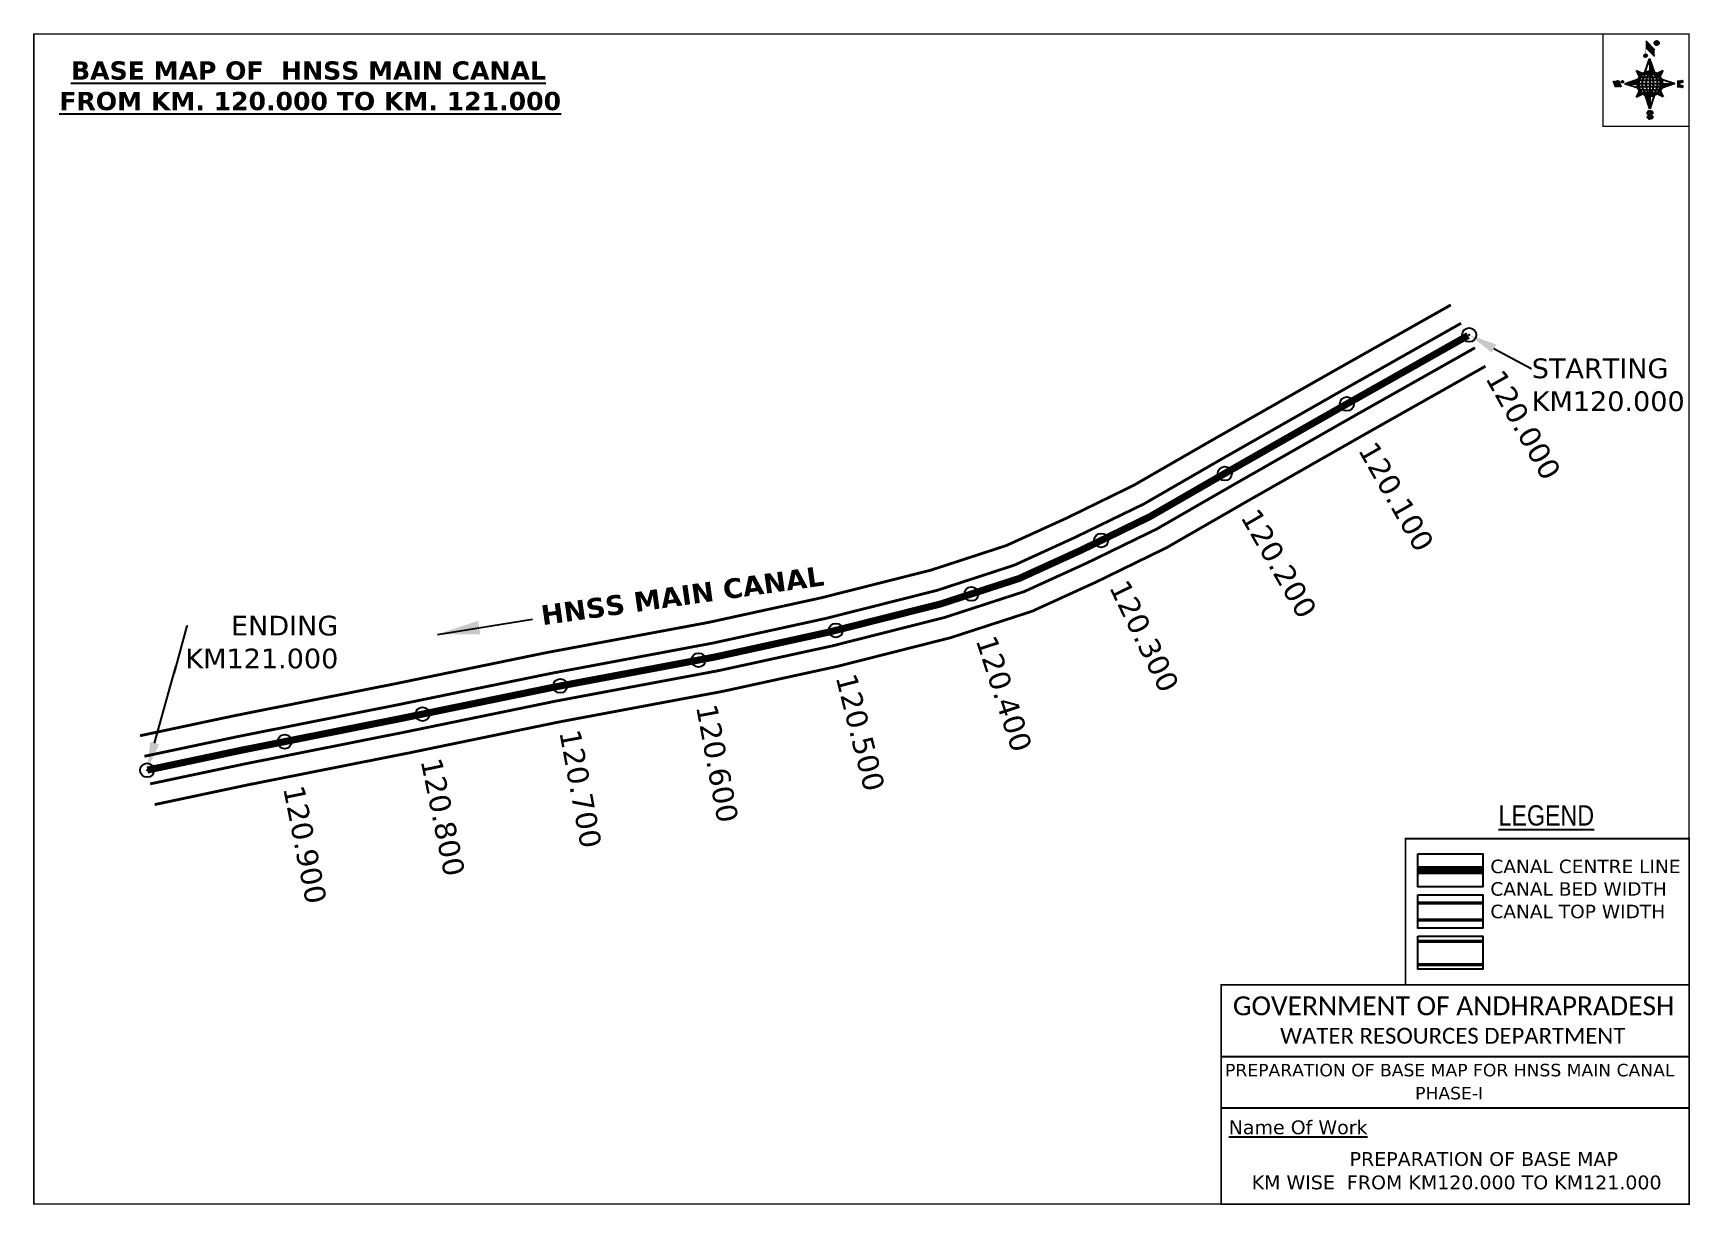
# Model space of a CAD drawing. Header units: inches. Extents: x 765954 to 767130, y 1702455 to 1703287.
import ezdxf
from ezdxf import colors
from ezdxf.entities.mleader import LeaderData, LeaderLine
from ezdxf.enums import TextEntityAlignment as Align
from ezdxf.math import Vec2, Vec3

# ---------------------------------------------------------------- set-up
doc = ezdxf.new("R2010")
doc.units = ezdxf.units.IN
doc.header["$MEASUREMENT"] = 0
doc.header["$PDMODE"] = 32
doc.header["$PDSIZE"] = 10
doc.linetypes.add('HIDDEN2', pattern=[0.1875, 0.125, -0.0625])
for name, color, linetype in [('AQUADUCT', 1, 'Continuous'), ('bord', 1, 'Continuous'), ('CANAL1', 1, 'Continuous'), ('CSMark', 72, 'Continuous'), ('DCBMS', 232, 'Continuous'), ('PAGE', 7, 'Continuous'), ('TEXT', 7, 'Continuous')]:
    doc.layers.add(name, color=color, linetype=linetype)
doc.styles.add('ARIALN', font='ARIALN_1.TTF')
doc.styles.get("Standard").update_dxf_attribs({"font": 'verdana_0.ttf'})
doc.dimstyles.get("Standard").update_dxf_attribs({"dimtxt": 0.18, "dimasz": 0.18, "dimexe": 0.18, "dimexo": 0.0625, "dimgap": 0.09, "dimtad": 0, "dimtih": 1, "dimtoh": 1, "dimdec": 4, "dimzin": 0, "dimdsep": 46, "dimtxsty": 'Standard', "dimcen": 0.09, "dimadec": 0, "dimazin": 0, "dimtfac": 1, "dimtdec": 4, "dimtofl": 0, "dimtmove": 0, "dimatfit": 3, "dimfxl": 0, "dimtolj": 1, "dimtzin": 0, "dimarcsym": 0})
pattern_1 = [(267.297113149, (-8720374.938, 50637915.138), (10.5367255337, -0.497431438), [])]
pattern_2 = [(357.297113149, (-8720374.938, 50637915.138), (0.497431438, 10.5367255337), [])]

# ---------------------------------------------------------------- blocks, each defined once
blk = doc.blocks.new('*X16')
at = {"color": 0, "linetype": 'Continuous'}
for p, q in [((6321.6, 240.5), (6322.3, 241.2)), ((6321.6, 240.3), (6322.3, 241)), ((6321.6, 240.1), (6322.3, 240.8)), ((6321.6, 239.9), (6322.4, 240.7)), ((6321.6, 239.8), (6322.4, 240.6)), ((6321.6, 239.6), (6322.5, 240.5)), ((6321.6, 239.4), (6322.5, 240.3)), ((6321.6, 239.2), (6322.6, 240.2)), ((6321.7, 239.1), (6322.6, 240.1)), ((6321.8, 240.8), (6322.4, 241.4)), ((6321.8, 239), (6322.7, 240)), ((6321.8, 239), (6322.8, 239.9)), ((6321.9, 238.9), (6322.9, 239.8)), ((6322, 238.8), (6323, 239.7)), ((6322.1, 241.3), (6322.4, 241.6)), ((6322.1, 238.7), (6323.1, 239.6)), ((6322.2, 238.6), (6323.1, 239.6)), ((6322.3, 238.5), (6323.2, 239.5)), ((6322.4, 238.5), (6323.3, 239.4)), ((6322.5, 238.4), (6323.4, 239.3)), ((6322.7, 238.4), (6323.6, 239.3)), ((6322.8, 238.3), (6323.7, 239.2)), ((6322.9, 238.3), (6323.8, 239.1)), ((6323.1, 238.2), (6323.9, 239.1)), ((6323.2, 238.2), (6324, 239)), ((6323.3, 238.2), (6324.2, 239)), ((6323.5, 238.1), (6324.3, 238.9)), ((6323.7, 238.1), (6324.4, 238.9)), ((6323.8, 238.1), (6324.6, 238.8)), ((6324.1, 238.2), (6324.7, 238.8)), ((6324.3, 238.3), (6324.9, 238.8)), ((6324.6, 238.3), (6325.1, 238.8)), ((6324.8, 238.4), (6325.2, 238.8)), ((6325.1, 238.5), (6325.4, 238.8)), ((6325.4, 238.6), (6325.6, 238.8))]:
    blk.add_line(p, q, dxfattribs=at)
blk = doc.blocks.new('*X15')
at = {"color": 0, "linetype": 'Continuous'}
for p, q in [((6324.4, 240.3), (6324.5, 240.4)), ((6324.6, 240.3), (6324.8, 240.5)), ((6324.7, 240.2), (6325, 240.5)), ((6324.8, 240.2), (6325.2, 240.6)), ((6325, 240.1), (6325.5, 240.6)), ((6325.1, 240.1), (6325.6, 240.6)), ((6325.2, 240), (6325.8, 240.6)), ((6325.3, 240), (6326, 240.6)), ((6325.4, 239.9), (6326.1, 240.6)), ((6325.5, 239.8), (6326.2, 240.5)), ((6325.6, 239.8), (6326.3, 240.5)), ((6325.7, 239.7), (6326.5, 240.4)), ((6325.9, 239.6), (6326.6, 240.3)), ((6326, 239.5), (6326.7, 240.3)), ((6326, 239.4), (6326.8, 240.2)), ((6326.1, 239.3), (6327, 240.2)), ((6326.2, 239.3), (6327.1, 240.1)), ((6326.3, 239.2), (6327.1, 240)), ((6326.4, 239.1), (6327.2, 239.9)), ((6326.5, 239), (6327.3, 239.8)), ((6326.5, 238.9), (6327.4, 239.7)), ((6326.6, 238.8), (6327.5, 239.6)), ((6326.7, 238.7), (6327.5, 239.5)), ((6326.8, 238.6), (6327.6, 239.4)), ((6326.8, 238.5), (6327.7, 239.3)), ((6326.8, 236.5), (6327.4, 237)), ((6326.9, 238.3), (6327.8, 239.2)), ((6326.9, 238.2), (6327.9, 239.1)), ((6326.9, 236.8), (6327.6, 237.4)), ((6327, 238.1), (6327.8, 239)), ((6327, 237.9), (6327.8, 238.8)), ((6327, 237.8), (6327.8, 238.6)), ((6327, 237.6), (6327.8, 238.4)), ((6327, 237.4), (6327.8, 238.2)), ((6327, 237.3), (6327.8, 238)), ((6327, 237.1), (6327.8, 237.9))]:
    blk.add_line(p, q, dxfattribs=at)
blk = doc.blocks.new('H')
at = {"layer": 'bord', "extrusion": (0.000427885, 0.004792, 0.999988)}
h = blk.add_hatch(dxfattribs=at)
h.set_pattern_fill('LINE', color=8, scale=84.387686, angle=-2.7029, style=0)
h.set_pattern_definition(pattern_2)
h.paths.add_polyline_path([(-492, 786, -0.090992), (-448, 775), (-486, 912)])
h = blk.add_hatch(dxfattribs=at)
h.set_pattern_fill('LINE', color=8, scale=84.387686, angle=-92.7029, style=0)
h.set_pattern_definition(pattern_1)
h.paths.add_polyline_path([(-625, 665, -0.090992), (-615, 710), (-751, 671)])
h = blk.add_hatch(dxfattribs=at)
h.set_pattern_fill('LINE', color=8, scale=84.387686, angle=-2.7029, style=0)
h.set_pattern_definition(pattern_2)
h.paths.add_polyline_path([(-504, 533, -0.090992), (-549, 543), (-510, 406)])
h = blk.add_hatch(dxfattribs=at)
h.set_pattern_fill('LINE', color=8, scale=84.387686, angle=-92.7029, style=0)
h.set_pattern_definition(pattern_1)
h.paths.add_polyline_path([(-246, 647), (-372, 653, -0.090992), (-382, 609)])
for p, q in [((-519, 1020, -1217), (-435, 927, -1216)), ((-516, 1087, -1217), (-432, 994, -1217)), ((-538, 774, -1216), (-487, 906, -1216)), ((-487, 906, -1216), (-493, 780, -1216)), ((-487, 906, -1216), (-448, 769, -1216)), ((-865, 701, -1215), (-847, 638, -1215)), ((-847, 700, -1215), (-829, 637, -1215)), ((-829, 699, -1215), (-811, 636, -1215)), ((-829, 699, -1215), (-811, 698, -1215)), ((-811, 698, -1215), (-794, 635, -1215)), ((-752, 665, -1215), (-615, 704, -1215)), ((-627, 794, -1216), (-567, 760, -1216)), ((-627, 794, -1216), (-584, 747, -1215)), ((-599, 731, -1215), (-627, 794, -1216)), ((-421, 753, -1216), (-359, 781, -1216)), ((-359, 781, -1216), (-405, 739, -1216)), ((-359, 781, -1216), (-392, 721, -1215)), ((-379, 693, -1215), (-246, 641, -1215)), ((-213, 669, -1215), (-217, 601, -1215)), ((-752, 665, -1215), (-625, 659, -1215)), ((-619, 614, -1215), (-752, 665, -1215)), ((-639, 526, -1214), (-606, 585, -1215)), ((-639, 526, -1214), (-593, 568, -1215)), ((-577, 553, -1215), (-639, 526, -1214)), ((-511, 400, -1214), (-549, 537, -1214)), ((-460, 533, -1215), (-511, 400, -1214)), ((-505, 527, -1214), (-511, 400, -1214)), ((-371, 513, -1214), (-431, 546, -1215)), ((-371, 513, -1214), (-414, 560, -1215)), ((-399, 576, -1215), (-371, 513, -1214)), ((-246, 641, -1215), (-383, 603, -1215)), ((-373, 647, -1215), (-246, 641, -1215)), ((-197, 600, -1215), (-194, 668, -1215))]:
    blk.add_line(p, q, dxfattribs=at)
at = {"layer": 'bord', "color": 8, "linetype": 'ByBlock', "extrusion": (0.000427885, 0.004792, 0.999988)}
for p, q in [((-375, 679, -1215), (-620, 691, -1215)), ((-386, 711, -1215), (-605, 722, -1215)), ((-411, 744, -1216), (-578, 752, -1216)), ((-493, 780, -1216), (-505, 527, -1214)), ((-373, 647, -1215), (-625, 659, -1215)), ((-378, 616, -1215), (-623, 628, -1215)), ((-392, 585, -1215), (-611, 595, -1215)), ((-420, 555, -1215), (-587, 562, -1215))]:
    blk.add_line(p, q, dxfattribs=at)
at = {"layer": 'bord', "extrusion": (0.000427885, 0.004792, 0.999988), "elevation": -1212}
for points, const_width in [([(-522, 960), (-516, 1093)], 1.61), ([(-434, 933), (-428, 1066)], 1.61), ([(-870, 707), (-846, 706)], 0.642), ([(-829, 643), (-821, 678)], 0.642), ([(-793, 641), (-782, 694)], 0.642), ([(-223, 676), (-174, 673)], 0.706), ([(-829, 643), (-855, 644)], 0.642), ([(-811, 642), (-784, 641)], 0.642), ([(-177, 605), (-226, 607)], 0.706), ([(-195, 645), (-185, 644)], 0.706)]:
    blk.add_lwpolyline(points, dxfattribs=dict(at, const_width=const_width))
for points, const_width in [([(-414, 1073, 1), (-398, 1058, 1)], 22.3), ([(-530, 950, 1), (-520, 939, 1)], 14.8), ([(-776, 697, 1), (-769, 690, 1)], 8.9), ([(-180, 618, 1), (-173, 611, 1)], 9.79), ([(-178, 667, 1), (-171, 660, 1)], 9.79), ([(-490, 362, 1), (-498, 369, 1)], 11.1), ([(-525, 322, 1), (-533, 329, 1)], 11.1)]:
    blk.add_lwpolyline(points, format="xyb", close=True, dxfattribs=dict(at, const_width=const_width))
for points in [[(-537, 317), (-531, 310), (-520, 307), (-505, 307), (-494, 310), (-486, 318), (-487, 326), (-491, 333), (-494, 336), (-503, 341), (-522, 347), (-530, 352), (-534, 355), (-537, 363), (-537, 373), (-530, 381), (-520, 384), (-504, 384), (-493, 380), (-487, 373)], [(-522, 348), (-526, 354), (-528, 361), (-528, 371), (-526, 375), (-521, 381), (-515, 384)], [(-505, 307), (-499, 312), (-497, 319), (-497, 327), (-501, 335), (-509, 343)]]:
    blk.add_lwpolyline(points, dxfattribs=at)
at = {"layer": 'bord', "extrusion": (0.000427885, 0.004792, 0.999988)}
for centre, radius in [((-406, 1065, -1212), 22.3), ((-525, 944, -1212), 14.8), ((-773, 694, -1212), 8.9), ((-498, 659, -1212), 127), ((-177, 615, -1212), 9.79), ((-174, 663, -1212), 9.79), ((-494, 365, -1212), 11.1), ((-529, 325, -1212), 11.1)]:
    blk.add_circle(centre, radius, dxfattribs=at)
at = {"layer": 'bord', "color": 8, "linetype": 'ByBlock', "extrusion": (0.000427885, 0.004792, 0.999988)}
for centre, radius, start, end in [((-482, 658, -1212), 128, 94.9254, 259.6691), ((-437, 656, -1212), 141, 113.2864, 241.308), ((-316, 651, -1212), 222, 142.5892, 212.0053), ((-560, 662, -1212), 141, 293.2864, 61.308), ((-681, 668, -1212), 222, 322.5892, 32.0053), ((-515, 660, -1212), 128, 274.9254, 79.6691)]:
    blk.add_arc(centre, radius, start, end, dxfattribs=at)
at = {"layer": 'bord', "extrusion": (0.000427885, 0.004792, 0.999988)}
for points in [[(-516, 1093, -1212), (-431, 1000, -1212), (-519, 1026, -1212), (-434, 933, -1212)], [(-864, 707, -1212), (-846, 706, -1212), (-846, 644, -1212), (-829, 643, -1212)], [(-829, 705, -1212), (-811, 704, -1212), (-811, 642, -1212), (-793, 641, -1212)], [(-193, 674, -1212), (-197, 606, -1212), (-213, 675, -1212), (-216, 607, -1212)]]:
    blk.add_solid(points, dxfattribs=at)
at = {"layer": 'bord', "extrusion": (0.000427885, 0.004792, 0.999988), "xscale": 7.977342409717546, "yscale": 7.977342408231451, "zscale": 7.977342408476333, "rotation": 138.0840426661453}
for name, p in [('*X15', (38301, -31929, -1212)), ('*X16', (38314, -31951, -1212))]:
    blk.add_blockref(name, p, dxfattribs=at)

msp = doc.modelspace()

# ---------------------------------------------------------------- linework, layer by layer
at = {"color": 3}
for p in [(766973.5, 1703072.5), (766886.6, 1703023.5), (766799.9, 1702974.1), (766712.1, 1702926.6), (766620, 1702888.6), (766523.7, 1702862.7), (766426.2, 1702841.6), (766328.1, 1702823.3), (766230.3, 1702803.2), (766132.4, 1702783.7), (766034.7, 1702763.4)]:
    msp.add_point(p, dxfattribs=at)
at = {"layer": 'CANAL1', "color": 200, "const_width": 2}
for points in [[(766960.4, 1703093.8), (766875.9, 1703046.1), (766789.9, 1702997.2), (766735.2, 1702965.7), (766687.3, 1702942.3), (766644.9, 1702923), (766591.3, 1702905.5), (766513.2, 1702885.8), (766433.5, 1702868.4), (766318.2, 1702846.9), (766211.3, 1702824.9), (766096.1, 1702802), (766029.7, 1702787.9)], [(766985, 1703050.3), (766900.5, 1703002.6), (766814.8, 1702953.8), (766758.7, 1702921.5), (766708.7, 1702897.1), (766663.1, 1702876.3), (766605.2, 1702857.5), (766524.6, 1702837.1), (766443.4, 1702819.4), (766327.9, 1702797.8), (766221.2, 1702775.8), (766106.2, 1702753), (766040.1, 1702739)]]:
    msp.add_lwpolyline(points, dxfattribs=at)
at = {"layer": 'CANAL1', "color": 5, "const_width": 2}
for points in [[(766967.7, 1703080.8), (766883.3, 1703033.1), (766797.4, 1702984.2), (766742.3, 1702952.4), (766693.7, 1702928.8), (766650.4, 1702909), (766595.5, 1702891.1), (766516.6, 1702871.2), (766436.5, 1702853.7), (766321.1, 1702832.1), (766214.3, 1702810.2), (766099.1, 1702787.3), (766032.8, 1702773.3)], [(766036.9, 1702753.7), (766103.2, 1702767.7), (766218.3, 1702790.6), (766325, 1702812.5), (766440.4, 1702834.1), (766521.2, 1702851.7), (766601, 1702871.9), (766657.6, 1702890.3), (766702.3, 1702910.7), (766751.6, 1702934.7), (766807.3, 1702966.8), (766893.1, 1703015.7), (766977.6, 1703063.4)]]:
    msp.add_lwpolyline(points, dxfattribs=at)
at = {"layer": 'CANAL1', "color": 1, "linetype": 'HIDDEN2', "ltscale": 100, "const_width": 5}
msp.add_lwpolyline([(766972.7, 1703072.1), (766888.2, 1703024.4), (766802.3, 1702975.5), (766747, 1702943.6), (766698, 1702919.7), (766654, 1702899.6), (766598.2, 1702881.5), (766518.9, 1702861.5), (766438.4, 1702843.9), (766323.1, 1702822.3), (766216.3, 1702800.4), (766101.2, 1702777.5), (766034.9, 1702763.5)], dxfattribs=at)
at = {"layer": 'CANAL1', "color": 1, "linetype": 'HIDDEN2', "ltscale": 100, "const_width": 6, "elevation": -0.4}
msp.add_lwpolyline([(766983.1, 1702692.4), (766937.1, 1702692.4)], dxfattribs=at)
at = {"layer": 'CANAL1', "color": 5, "const_width": 2.4, "elevation": -0.4}
for points in [[(766983.1, 1702669.1), (766937.1, 1702669.1)], [(766983.1, 1702657.1), (766937.1, 1702657.1)]]:
    msp.add_lwpolyline(points, dxfattribs=at)
at = {"layer": 'CANAL1', "color": 200, "const_width": 2.4, "elevation": -0.4}
for points in [[(766983.1, 1702641.9), (766937.1, 1702641.9)], [(766983.1, 1702625.4), (766937.1, 1702625.4)]]:
    msp.add_lwpolyline(points, dxfattribs=at)
at = {"layer": 'PAGE', "const_width": 1}
msp.add_lwpolyline([(765954.3, 1702455.3), (767129.6, 1702455.3), (767129.6, 1703286.3), (765954.3, 1703286.3), (765954.3, 1702455.3)], dxfattribs=at)
at = {"layer": 'PAGE'}
for points, const_width in [([(767129.6, 1703286.3), (767068.5, 1703286.3), (767068.5, 1703220.6), (767129.6, 1703220.6)], 1), ([(767129.6, 1702611), (766928.3, 1702611), (766928.3, 1702714.8), (767129.6, 1702714.8)], 1.2), ([(766797.4, 1702611), (767129.6, 1702611), (767129.6, 1702455.3), (766797.4, 1702455.3)], 1.2)]:
    msp.add_lwpolyline(points, close=True, dxfattribs=dict(at, const_width=const_width))
at = {"layer": 'PAGE', "elevation": -0.4}
for points in [[(766937.1, 1702704.1), (766983.1, 1702704.1), (766983.1, 1702680.6), (766937.1, 1702680.6)], [(766937.1, 1702674.8), (766983.1, 1702674.8), (766983.1, 1702651.3), (766937.1, 1702651.3)], [(766937.1, 1702645.6), (766983.1, 1702645.6), (766983.1, 1702622.1), (766937.1, 1702622.1)]]:
    msp.add_lwpolyline(points, close=True, dxfattribs=at)
at = {"layer": 'PAGE'}
for points in [[(766797.4, 1702560), (767129.6, 1702560)], [(766797.4, 1702523.6), (767129.6, 1702523.6)]]:
    msp.add_lwpolyline(points, dxfattribs=at)

# ---------------------------------------------------------------- block references
at = {"layer": 'AQUADUCT', "color": 1, "xscale": 0.0703495379661093, "yscale": 0.07034953800030053, "zscale": 0.07034953795990817, "rotation": 3.078330607406165}
msp.add_blockref('H', (767139.2, 1703206.9, 85.4), dxfattribs=at)

# ---------------------------------------------------------------- texts
at = {"layer": 'CANAL1', "insert": (766312.6, 1702880.1), "char_height": 14, "width": 205.129, "attachment_point": 1, "rotation": 8.0511}
msp.add_mtext('\\pi0.96322;{\\fVerdana|b1|i0|c0|p34;HNSS MAIN CANAL}', dxfattribs=at)
at = {"layer": 'CSMark', "color": 1}
for s, rotation, p in [('120.000', 299.4565, (766991.1, 1703045.7)), ('120.100', 299.6524, (766900.7, 1702994.7)), ('120.200', 299.9477, (766817.2, 1702947.1)), ('120.300', 295.9778, (766724.2, 1702896.9)), ('120.400', 288.0278, (766630.1, 1702858.2)), ('120.500', 284.1652, (766530.8, 1702831.5)), ('120.600', 280.591, (766431.8, 1702810.1)), ('120.700', 280.591, (766334.7, 1702792)), ('120.800', 281.6302, (766236.2, 1702771.8)), ('120.900', 281.2234, (766138.6, 1702752.3))]:
    msp.add_text(s, height=15, rotation=rotation, dxfattribs=at).set_placement(p, align=Align.MIDDLE_LEFT)
at = {"layer": 'PAGE', "extrusion": (0.000201441, 0.004807, 0.999988), "style": 'ARIALN'}
msp.add_text('%%ULEGEND', height=14.4, rotation=359.9999, dxfattribs=at).set_placement((767028.2, 1702710.9, 8339.2), align=Align.MIDDLE)
at = {"layer": 'PAGE', "extrusion": (0.000201441, 0.004807, 0.999988)}
for s, height, p in [('PREPARATION OF BASE MAP FOR HNSS MAIN CANAL', 8.878, (766800.1, 1702525.6, 8338.3)), ('%%UName Of Work', 9.822, (766802.7, 1702484.5, 8337))]:
    msp.add_text(s, height=height, rotation=359.9999, dxfattribs=at).set_placement(p)
for s, height, p in [('PHASE-I', 8.88, (766959.2, 1702513.7, 8338.3)), ('PREPARATION OF BASE MAP', 9.822, (766983.8, 1702466.9, 8337)), ('KM WISE  FROM KM120.000 TO KM121.000', 9.822, (766964.5, 1702450.3, 8337))]:
    msp.add_text(s, height=height, rotation=359.9999, dxfattribs=at).set_placement(p, align=Align.MIDDLE_CENTER)
at = {"layer": 'PAGE', "extrusion": (0.000201441, 0.004807, 0.999988), "attachment_point": 1, "text_direction": (1, -1e-06, -0.000201)}
for s, insert, char_height, width in [('CANAL CENTRE LINE CANAL BED WIDTH {\\H2.3741x; }CANAL TOP WIDTH{\\H1.9188x; }', (766988.5, 1702699.9, -0.4), 9.6, 168.926), ('\\pi3.5885;{\\fCalibri|b0|i0|c0|p34;\\H1.3333x;GOVERNMENT OF ANDHRAPRADESH\\P\\pi37.073;\\H0.83998x;WATER RESOURCES DEPARTMENT}', (766802.1, 1702602.8, -1.3), 10.059, 321.276)]:
    msp.add_mtext(s, dxfattribs=dict(at, insert=insert, char_height=char_height, width=width))
at = {"layer": 'TEXT', "color": 1, "insert": (765958.9, 1703266.8), "char_height": 13, "width": 379.826, "attachment_point": 1}
msp.add_mtext('\\pi21.755;{\\fVerdana|b1|i0|c0|p34;\\LBASE MAP OF  HNSS MAIN CANAL \\P\\pi13.452;FROM KM. 120.000 TO KM. 121.000}', dxfattribs=at)

# ---------------------------------------------------------------- leaders
at = {"layer": 'CANAL1'}
msp.add_leader([(766240.9, 1702859.9), (766308.3, 1702870.7)], dimstyle='Standard', override={"dimasz": 30, "dimgap": 0.09, "dimtad": 0}, dxfattribs=at)
at = {"layer": 'DCBMS', "color": 5}
ml = msp.add_multileader_mtext('Standard', dxfattribs=at)
ml.set_content('STARTING\\PKM120.000', color=5)
ml.set_leader_properties()
ml.build(insert=Vec2(0, 0))
ml.multileader.update_dxf_attribs({"dogleg_length": 0.36, "arrow_head_size": 20})
ctx = ml.context
ctx.base_point, ctx.char_height, ctx.arrow_head_size, ctx.landing_gap_size, ctx.plane_origin = Vec3(767017.8, 1703048.6), 14, 20, 0.09, Vec3(767188.5, 1703164.6)
notes = []
notes.append((ctx, [(1, (1, 1, 0), (767017.4, 1703048.6), (1, 0), 0.36, [(0, [(766973.5, 1703072.5)], 0, [])])]))
ctx.mtext.insert, ctx.mtext.flow_direction = Vec3(767017.9, 1703055.8), 5
for ctx, leaders in notes:
    for number, flags, end, landing, length, lines in leaders:
        leader = LeaderData()
        leader.index, (leader.has_last_leader_line, leader.has_dogleg_vector, leader.attachment_direction) = number, flags
        leader.last_leader_point, leader.dogleg_vector, leader.dogleg_length = Vec3(end), Vec3(landing), length
        for number, points, colour, breaks in lines:
            line = LeaderLine()
            line.index, line.vertices, line.color, line.breaks = number, Vec3.list(points), colors.encode_raw_color(colour), breaks
            leader.lines.append(line)
        ctx.leaders.append(leader)

# ---------------------------------------------------------------- next in the draw order: leaders
ml = msp.add_multileader_mtext('Standard', dxfattribs=at)
ml.set_content('ENDING \\PKM121.000', color=5)
ml.set_leader_properties()
ml.build(insert=Vec2(0, 0))
ml.multileader.update_dxf_attribs({"dogleg_length": 0.36, "arrow_head_size": 20})
ctx = ml.context
ctx.base_point, ctx.char_height, ctx.arrow_head_size, ctx.landing_gap_size, ctx.plane_origin = Vec3(766063.6, 1702866), 14, 20, 0.09, Vec3(766236.3, 1702823.5)
ctx.text_align_type = 2
notes = []
notes.append((ctx, [(1, (1, 1, 0), (766063.2, 1702866), (1, 0), 0.36, [(0, [(766034.7, 1702763.4)], 0, [])])]))
ctx.mtext.insert, ctx.mtext.width, ctx.mtext.alignment, ctx.mtext.flow_direction = Vec3(766170.5, 1702873.1), 108.896, 3, 5
ctx.mtext.has_bg_fill, ctx.mtext.bg_color, ctx.mtext.bg_scale_factor, ctx.mtext.bg_transparency, ctx.mtext.use_window_bg_color = 1, -1027028792, 1.5, 0, 1
for ctx, leaders in notes:
    for number, flags, end, landing, length, lines in leaders:
        leader = LeaderData()
        leader.index, (leader.has_last_leader_line, leader.has_dogleg_vector, leader.attachment_direction) = number, flags
        leader.last_leader_point, leader.dogleg_vector, leader.dogleg_length = Vec3(end), Vec3(landing), length
        for number, points, colour, breaks in lines:
            line = LeaderLine()
            line.index, line.vertices, line.color, line.breaks = number, Vec3.list(points), colors.encode_raw_color(colour), breaks
            leader.lines.append(line)
        ctx.leaders.append(leader)

doc.saveas('drawing.dxf')
